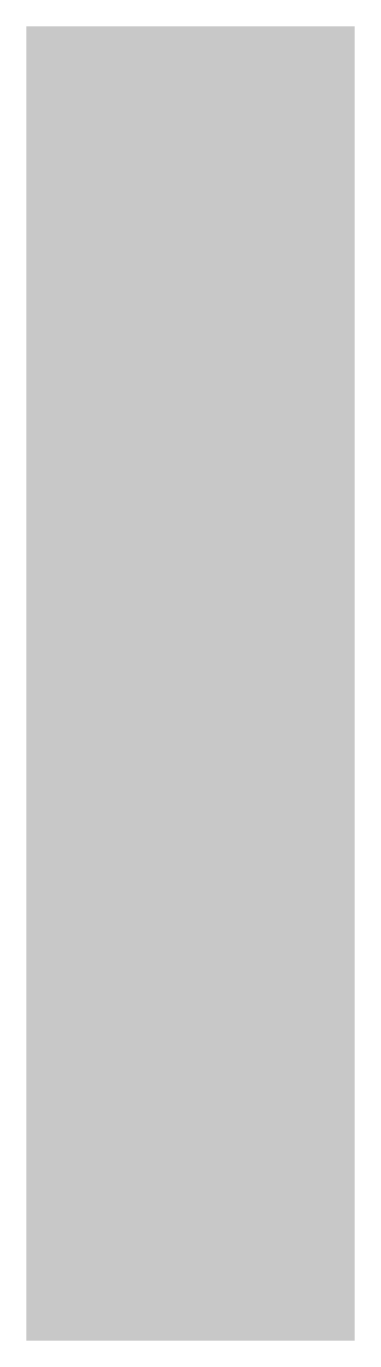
# Model space of a CAD drawing. Extents: x 0 to 1, y -3.99 to 0.01.
import ezdxf

# ---------------------------------------------------------------- set-up
doc = ezdxf.new("R2010")
doc.units = 0
doc.header["$MEASUREMENT"] = 0
doc.layers.get('0').update_dxf_attribs({"linetype": 'CONTINUOUS'})

msp = doc.modelspace()

# ---------------------------------------------------------------- linework, layer by layer
at = {"color": 7}
msp.add_solid([(-0.0029, -3.9896), (0.9971, -3.9896), (-0.0029, 0.0104), (0.9971, 0.0104)], dxfattribs=at)

doc.saveas('drawing.dxf')
